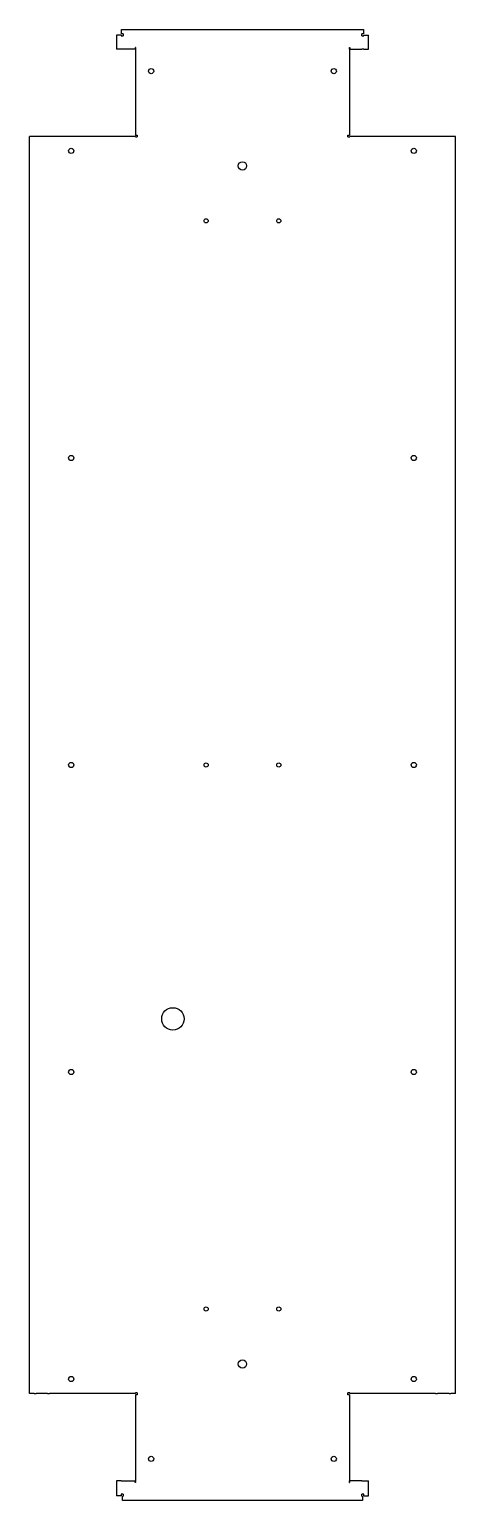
# Model space of a CAD drawing. Header units: millimetres. Extents: x 90 to 501, y -450 to 969.
import ezdxf
from ezdxf.lldxf.tags import DXFTag

# ---------------------------------------------------------------- set-up
doc = ezdxf.new("R2010")
doc.units = ezdxf.units.MM
doc.layers.add('C00746-R', color=7, linetype='Continuous')
doc.layers.add('Default', color=7, linetype='Continuous')
tags = doc.linetypes.add('HIDDEN2', pattern=[4.7625, 3.175, -1.5875]).pattern_tags.tags
tags[6:7] = [DXFTag(74, 4), DXFTag(75, 0), DXFTag(340, '0'), DXFTag(46, 0.0), DXFTag(50, 0.0), DXFTag(44, 0.0), DXFTag(45, 0.0)]
tags[4:5] = [DXFTag(74, 4), DXFTag(75, 0), DXFTag(340, '0'), DXFTag(46, 0.0), DXFTag(50, 0.0), DXFTag(44, 0.0), DXFTag(45, 0.0)]

# ---------------------------------------------------------------- blocks, each defined once
blk = doc.blocks.new('SE')
at = {"layer": 'C00746-R', "color": 7, "linetype": 'Continuous'}
for p, q in [((179.1, 969.3), (412.3, 969.3)), ((179.1, 964.9), (179.1, 969.3)), ((412.3, 969.3), (412.3, 964.9)), ((178.9, 963.7), (174.5, 963.7)), ((174.5, 963.7), (174.5, 950.4)), ((178.9, 963.7), (178.9, 963)), ((178.9, 963), (180.7, 963)), ((180.7, 964.9), (179.1, 964.9)), ((180.7, 964.9), (180.7, 963)), ((192.2, 952), (192.2, 950.4)), ((192.7, 952), (192.2, 952)), ((192.7, 952), (192.7, 950.1)), ((398.7, 952), (399.2, 952)), ((398.7, 950.1), (398.7, 952)), ((399.2, 952), (399.2, 950.4)), ((410.7, 963), (410.7, 964.9)), ((412.3, 964.9), (410.7, 964.9)), ((410.7, 963), (412.6, 963)), ((412.6, 963.7), (417, 963.7)), ((412.6, 963), (412.6, 963.7)), ((417, 950.4), (417, 963.7)), ((178.9, 950.4), (174.5, 950.4)), ((180.7, 950.4), (178.9, 950.4)), ((192.2, 950.4), (180.7, 950.4)), ((192.7, 950.1), (192.7, 867.3)), ((398.7, 950.1), (398.7, 867.3)), ((399.2, 950.4), (410.7, 950.4)), ((412.6, 950.4), (410.7, 950.4)), ((412.6, 950.4), (417, 950.4)), ((94.9, 866), (90.5, 866)), ((90.5, -346.8), (90.5, 866)), ((96.8, 866), (94.9, 866)), ((107.8, 866), (96.8, 866)), ((109.7, 866), (107.8, 866)), ((192.5, 866), (109.7, 866)), ((192.5, 865.5), (192.5, 866)), ((192.7, 867.3), (194.3, 867.3)), ((194.3, 867.3), (194.3, 865.5)), ((397.1, 865.5), (397.1, 867.3)), ((397.1, 867.3), (398.7, 867.3)), ((399, 865.5), (399, 866)), ((481.8, 866), (399, 866)), ((483.7, 866), (481.8, 866)), ((494.7, 866), (483.7, 866)), ((496.6, 866), (494.7, 866)), ((501, 866), (496.6, 866)), ((501, -346.8), (501, 866)), ((192.5, 865.5), (194.3, 865.5)), ((397.1, 865.5), (399, 865.5)), ((94.9, -346.8), (90.5, -346.8)), ((94.9, -346.8), (96.8, -346.8)), ((107.8, -346.8), (96.8, -346.8)), ((107.8, -346.8), (109.7, -346.8)), ((192.5, -346.8), (109.7, -346.8)), ((194.3, -346.3), (192.5, -346.3)), ((192.5, -346.8), (192.5, -346.3)), ((194.3, -348.2), (192.7, -348.2)), ((192.7, -348.2), (192.7, -431)), ((194.3, -346.3), (194.3, -348.2)), ((399, -346.3), (397.1, -346.3)), ((397.1, -348.2), (397.1, -346.3)), ((398.7, -348.2), (397.1, -348.2)), ((398.7, -348.2), (398.7, -431)), ((399, -346.8), (399, -346.3)), ((481.8, -346.8), (399, -346.8)), ((481.8, -346.8), (483.7, -346.8)), ((494.7, -346.8), (483.7, -346.8)), ((494.7, -346.8), (496.6, -346.8)), ((501, -346.8), (496.6, -346.8)), ((178.9, -431.3), (174.5, -431.3)), ((174.5, -431.3), (174.5, -445.5)), ((178.9, -431.3), (180.7, -431.3)), ((180.7, -431.3), (192.2, -431.3)), ((192.2, -432.9), (192.2, -431.3)), ((192.7, -432.9), (192.2, -432.9)), ((192.7, -432.9), (192.7, -431)), ((398.7, -432.9), (398.7, -431)), ((398.7, -432.9), (399.2, -432.9)), ((399.2, -432.9), (399.2, -431.3)), ((410.7, -431.3), (399.2, -431.3)), ((410.7, -431.3), (412.6, -431.3)), ((412.6, -431.3), (417, -431.3)), ((417, -445.5), (417, -431.3)), ((178.9, -445.5), (174.5, -445.5)), ((180.7, -443.9), (178.9, -443.9)), ((178.9, -443.9), (178.9, -445.5)), ((180, -450.2), (180, -445.8)), ((180, -445.8), (180.7, -445.8)), ((411.4, -450.2), (180, -450.2)), ((180.7, -443.9), (180.7, -445.8)), ((412.6, -443.9), (410.7, -443.9)), ((410.7, -445.8), (410.7, -443.9)), ((410.7, -445.8), (411.4, -445.8)), ((411.4, -445.8), (411.4, -450.2)), ((412.6, -445.5), (412.6, -443.9)), ((412.6, -445.5), (417, -445.5))]:
    blk.add_line(p, q, dxfattribs=at)
at = {"layer": 'C00746-R', "color": 7, "linetype": 'HIDDEN2'}
for p, q in [((192.7, -431.8), (192.7, -432.9)), ((398.7, -431.8), (398.7, -432.9))]:
    blk.add_line(p, q, dxfattribs=at)
at = {"layer": 'C00746-R', "color": 7, "linetype": 'Continuous'}
for centre, radius in [((207.7, 929.1), 2.5), ((383.7, 929.1), 2.5), ((130.7, 852.1), 2.5), ((460.8, 852.1), 2.5), ((295.7, 837.6), 4), ((260.7, 784.6), 2), ((330.7, 784.6), 2), ((130.7, 555.8), 2.5), ((460.8, 555.8), 2.5), ((130.7, 259.6), 2.5), ((260.7, 259.6), 2), ((330.7, 259.6), 2), ((460.8, 259.6), 2.5), ((228.7, 14.6), 10.8), ((130.7, -36.7), 2.5), ((460.8, -36.7), 2.5), ((260.7, -265.4), 2), ((330.7, -265.4), 2), ((295.7, -318.4), 4), ((130.7, -332.9), 2.5), ((460.8, -332.9), 2.5), ((207.7, -410), 2.5), ((383.7, -410), 2.5)]:
    blk.add_circle(centre, radius, dxfattribs=at)

msp = doc.modelspace()

# ---------------------------------------------------------------- block references
at = {"layer": 'Default'}
msp.add_blockref('SE', (0, 0), dxfattribs=at)

doc.saveas('drawing.dxf')
